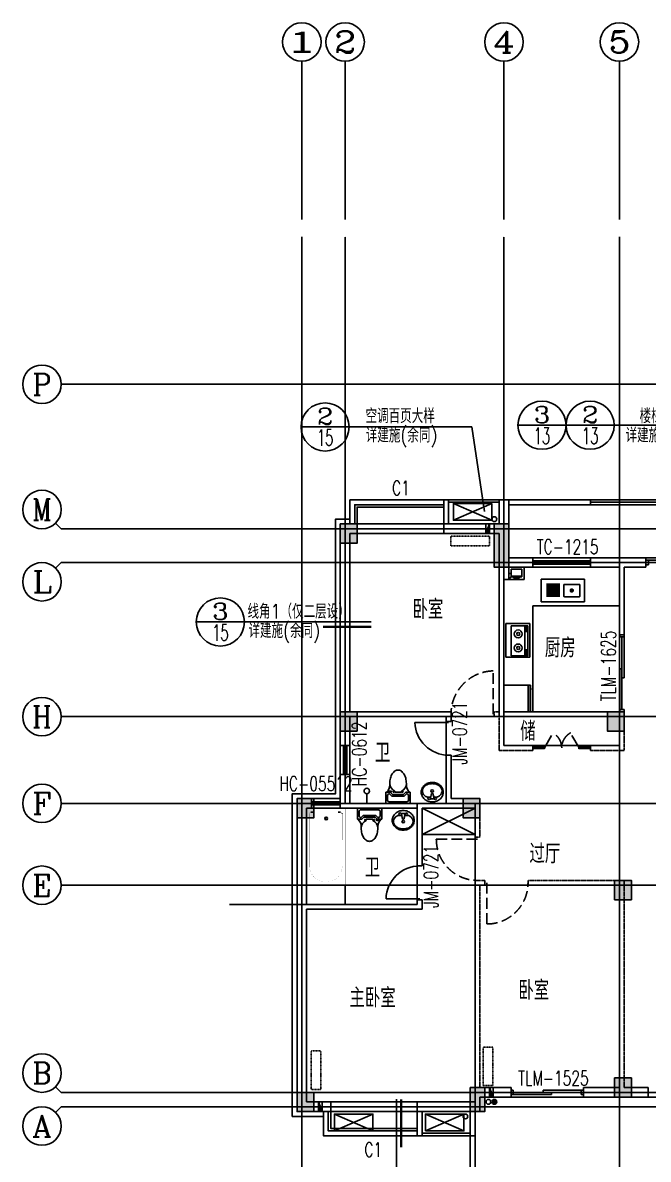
# Model space of a CAD drawing. Header units: metres. Extents: x 2526477 to 2678824, y -47546 to 32540.
# Drawn here: x 2533065 to 2546064, y -35673 to -12078 of the extents above; entities that cross this region are included whole.
import ezdxf
from ezdxf.enums import TextEntityAlignment as Align

# ---------------------------------------------------------------- set-up
doc = ezdxf.new("R2010")
doc.units = ezdxf.units.M
for name, pattern in [('DASH', [0.35, 0.25, -0.1]), ('DASH_50', [0.175, 0.125, -0.05]), ('DOTE', [2.42, 2, -0.2, 0.02, -0.2])]:
    doc.linetypes.add(name, pattern=pattern)
for name, color, linetype in [('AREA', 3, 'CONTINUOUS'), ('AXIS', 3, 'CONTINUOUS'), ('AXIS_TEXT', 7, 'CONTINUOUS'), ('BALCONY', 6, 'CONTINUOUS'), ('COLUMN', 7, 'CONTINUOUS'), ('COLUMN1', 2, 'CONTINUOUS'), ('DOTE', 1, 'DOTE'), ('GROUND', 5, 'CONTINUOUS'), ('LVTRY', 155, 'CONTINUOUS'), ('PAIQI', 6, 'CONTINUOUS'), ('PAISHUI', 150, 'CONTINUOUS'), ('PUB_DIM', 3, 'CONTINUOUS'), ('PUB_TEXT', 7, 'CONTINUOUS'), ('TEXT', 7, 'CONTINUOUS'), ('WALL', 2, 'CONTINUOUS'), ('WINDOW', 4, 'CONTINUOUS'), ('WINDOW_TEXT', 6, 'CONTINUOUS'), ('XIANJIAO', 213, 'CONTINUOUS'), ('内隔墙', 8, 'DASH'), ('门窗名', 6, 'CONTINUOUS')]:
    doc.layers.add(name, color=color, linetype=linetype)
doc.layers.add('空调', color=5, linetype='CONTINUOUS', plot=False)
doc.styles.add('_HZTXT', font='txt.shx', dxfattribs={"width": 0.8, "bigfont": 'HZTXT.shx'})
doc.styles.add('COMP', font='COMPLEX', dxfattribs={"bigfont": 'hztxt'})
doc.styles.add('COMPLEX', font='COMPLEX')
doc.styles.add('DIM_FONT', font='simplex.shx', dxfattribs={"width": 0.8})
doc.styles.add('SIMPLEX', font='SIMPLEX.SHX')

# ---------------------------------------------------------------- blocks, each defined once
blk = doc.blocks.new('_DBLK')
blk.add_line((-0.45, 0), (-0.45, -0.95))
blk.add_arc((-0.45, 0), 0.95, 270, 0)
at = {"layer": 'WINDOW_TEXT', "style": 'SIMPLEX', "flags": 9}
blk.add_attdef('A', text='', height=1, dxfattribs=at).set_placement((0, 1.5), align=Align.MIDDLE)
blk = doc.blocks.new('_WBLK')
for p, q in [((-0.5, 0.5), (0.5, 0.5)), ((0.5, 0.167), (-0.5, 0.167)), ((0.5, -0.167), (-0.5, -0.167)), ((-0.5, -0.5), (0.5, -0.5))]:
    blk.add_line(p, q)
at = {"layer": 'WINDOW_TEXT', "style": 'SIMPLEX', "flags": 9}
blk.add_attdef('A', text='', height=1, dxfattribs=at).set_placement((0, 1.5), align=Align.MIDDLE)
blk = doc.blocks.new('M_A2ZXL')
blk.add_line((-0.472, 0), (-0.472, -1))
blk.add_arc((-0.5, 0), 1, 271.6231, 0)
blk = doc.blocks.new('U_A48XUK')
at = {"color": 0, "linetype": 'ByBlock'}
for p, q in [((-69, 230), (-69, 255.901128)), ((69, 230), (69, 255.901128)), ((207, 253), (149.5, 253)), ((207, 230), (207, 253)), ((-253, 0), (-253, 230)), ((-253, 230), (-161, 230)), ((253, 0), (-253, 0)), ((-218.5, 172.5), (-195.5, 195.5)), ((-218.5, 57.5), (-218.5, 172.5)), ((-195.5, 34.5), (-218.5, 57.5)), ((-195.5, 195.5), (-175.29036, 195.5)), ((195.5, 34.5), (-195.5, 34.5)), ((-129.29036, 149.5), (-175.29036, 195.5)), ((-115, 184), (-161, 230)), ((129.29036, 149.5), (-129.29036, 149.5)), ((115, 184), (-115, 184)), ((-69, 230), (69, 230)), ((115, 184), (161, 230)), ((129.29036, 149.5), (175.29036, 195.5)), ((149.5, 230), (161, 230)), ((253, 230), (161, 230)), ((195.5, 195.5), (175.29036, 195.5)), ((195.5, 195.5), (218.5, 172.5)), ((218.5, 57.5), (195.5, 34.5)), ((218.5, 57.5), (218.5, 172.5)), ((253, 0), (253, 230))]:
    blk.add_line(p, q, dxfattribs=at)
blk.add_lwpolyline([(172.5, 414, 0.063415), (158.454751, 524.294821, 0.076468), (121.975923, 609.161463, 0.107136), (61.227495, 671.552735, 0.147373), (0, 690, 0.147373), (-61.227495, 671.552735, 0.107136), (-121.975923, 609.161463, 0.076468), (-158.454751, 524.294821, 0.063415), (-172.5, 414, 0.063415)], format="xyb", dxfattribs=at)
for centre in [(-92, 241.5), (92, 241.5)]:
    blk.add_circle(centre, 11.5, dxfattribs=at)
for centre, radius, start, end in [((-377.470595, 385.926476), 206.884172, 311.088993, 7.798917), ((0, 414), 172.5, 180, 246.421822), ((0, 414), 172.5, 293.578178, 0), ((149.5, 241.5), 11.5, 90, 270), ((377.470595, 385.926476), 206.884172, 172.201083, 228.911007)]:
    blk.add_arc(centre, radius, start, end, dxfattribs=at)
at = {"style": 'DIM_FONT', "width": 0.8, "flags": 9}
for tag in ['YSIZE', 'XSIZE']:
    blk.add_attdef(tag, (0, 0), '', height=0.5, dxfattribs=at)
blk = doc.blocks.new('U_A44WKN')
for p, q in [((-32, 102), (-92, 102)), ((-13, 178), (-38, 76)), ((38, 64), (-38, 64)), ((13, 178), (-13, 178)), ((38, 76), (13, 178)), ((92, 102), (32, 102))]:
    blk.add_line(p, q)
for centre in [(0, 229), (-63, 76), (64, 76)]:
    blk.add_circle(centre, 25.4)
for centre, radius, start, end in [((-47, 203), 181, 155.0149, 180), ((-24, 193), 207, 131.6335, 155.0149), ((-88, 229), 116, 151.0888, 180), ((-45, 205), 164, 126.8699, 151.0888), ((-10, 176), 229, 110.2132, 131.6335), ((-18, 169), 210, 107.2579, 126.8699), ((0, 150), 257, 90, 110.2132), ((0, 111), 270, 90, 107.2579), ((0, 150), 257, 69.7868, 90), ((0, 111), 270, 72.7421, 90), ((18, 169), 210, 53.1301, 72.7421), ((10, 176), 229, 48.3665, 69.7868), ((45, 205), 164, 28.9112, 53.1301), ((24, 193), 207, 24.9851, 48.3665), ((88, 229), 116, 0, 28.9112), ((47, 203), 181, 360, 24.9851), ((-47, 203), 181, 180, 204.9851), ((-24, 214), 207, 204.9851, 228.3665), ((-88, 229), 116, 180, 208.9112), ((-45, 252), 164, 208.9112, 233.1301), ((-10, 231), 229, 228.3665, 249.7868), ((-18, 288), 210, 233.1301, 236.0955), ((-92, 178), 76.2, 236.0955, 270), ((0, 257), 257, 249.7868, 270), ((0, 257), 257, 270, 290.2132), ((10, 231), 229, 290.2132, 311.6335), ((92, 178), 76.2, 270, 302.2598), ((45, 252), 164, 302.2598, 331.0888), ((24, 214), 207, 311.6335, 335.0149), ((88, 229), 116, 331.0888, 0), ((47, 203), 181, 335.0149, 0)]:
    blk.add_arc(centre, radius, start, end)
at = {"flags": 9}
for tag in ['XSIZE', 'YSIZE']:
    blk.add_attdef(tag, (0, 0), '', height=0.5, dxfattribs=at)
blk = doc.blocks.new('M_E4')
for p, q in [((670, -80), (670, -137)), ((670, -86), (670, -97)), ((670, -663), (670, -614))]:
    blk.add_line(p, q)
at = {"const_width": 1.5}
for points in [[(-750, -750), (-750, 0)], [(-750, 0), (750, 0)], [(750, 0), (750, -750)], [(608, -56), (640, -56)], [(670, -90), (670, -656)], [(670, -663), (670, -655)], [(750, -750), (-750, -750)]]:
    blk.add_lwpolyline(points, dxfattribs=at)
for points in [[(-399, -56, 0.930688), (-388, -693, 0.930688)], [(670, -86, 0.414214), (640, -56, 0.414214)], [(670, -90, 0.041784), (670, -85, 0.412615)], [(640, -693, 0.414214), (670, -663, 0.414214)]]:
    blk.add_lwpolyline(points, format="xyb", dxfattribs=at)
at = {"const_width": 1.5, "flags": 128}
for points in [[(-399, -56), (608, -56)], [(-399, -694), (645, -692)]]:
    blk.add_lwpolyline(points, dxfattribs=at)
for radius in [25, 23]:
    blk.add_circle((550, -381), radius)
blk.add_arc((640, -663), 30, 270, 280.176)
at = {"width": 0.8, "flags": 9}
for tag in ['XSIZE', 'YSIZE']:
    blk.add_attdef(tag, (0, 0), '', height=0.5, dxfattribs=at)
blk = doc.blocks.new('_A0ASA')
at = {"linetype": 'Continuous'}
for p, q in [((-0.5, 0.028), (-0.472, 0.028)), ((-0.5, 0.028), (-0.5, -0.028)), ((-0.472, 0.028), (-0.472, -0.028)), ((-0.472, 0), (0.472, 0)), ((-0.058, 0.028), (-0.058, 0)), ((-0.058, 0.028), (0.5, 0.028)), ((0.058, 0), (0.058, -0.028)), ((0.472, 0.028), (0.472, -0.028)), ((0.5, 0.028), (0.5, -0.028)), ((-0.5, -0.028), (0.058, -0.028)), ((0.5, -0.028), (0.472, -0.028))]:
    blk.add_line(p, q, dxfattribs=at)
blk = doc.blocks.new('A$C5BFC3B48')
at = {"layer": 'LVTRY'}
for p, q in [((0, 0), (0, 500)), ((0, 500), (700, 500)), ((700, 500), (700, 0)), ((649, 387), (27, 387)), ((27, 387), (27, 44)), ((649, 44), (649, 387)), ((27, 100), (649, 100)), ((27, 44), (649, 44)), ((59, 78), (59, 66)), ((70, 68), (70, 52)), ((134, 68), (70, 68)), ((70, 52), (134, 52)), ((134, 52), (134, 68)), ((151, 77), (151, 66)), ((532, 78), (532, 66)), ((607, 68), (543, 68)), ((543, 68), (543, 52)), ((543, 52), (607, 52)), ((607, 52), (607, 68)), ((624, 77), (624, 66)), ((700, 0), (0, 0))]:
    blk.add_line(p, q, dxfattribs=at)
for points in [[(151, 77, 0.259034), (149, 80, 0.076276), (137, 85, 0.036515), (124, 88, 0.026615), (105, 89, 0.026615), (86, 88, 0.036515), (73, 85, 0.076276), (61, 80, 0.259034), (59, 77, 0.078462), (59, 76, 0.056762)], [(151, 66, 0.259034), (149, 70, 0.076276), (137, 75, 0.036515), (124, 77, 0.026615), (105, 78, 0.026615), (86, 77, 0.036515), (73, 75, 0.076276), (61, 70, 0.259034), (59, 66, 0.259034), (61, 63, 0.056762), (70, 59, 0.036515)], [(134, 57, 0.008736), (137, 58, 0.076276), (149, 63, 0.259034), (151, 66, 0.259034)], [(624, 77, 0.259034), (622, 80, 0.076276), (610, 85, 0.036515), (597, 88, 0.026615), (578, 89, 0.026615), (559, 88, 0.036515), (546, 85, 0.076276), (534, 80, 0.259034), (532, 77, 0.078462), (532, 76, 0.056762)], [(624, 66, 0.259034), (622, 70, 0.076276), (610, 75, 0.036515), (597, 77, 0.026615), (578, 78, 0.026615), (559, 77, 0.036515), (546, 75, 0.076276), (534, 70, 0.259034), (532, 66, 0.259034), (534, 63, 0.056762), (543, 59, 0.036515)], [(607, 57, 0.008736), (610, 58, 0.076276), (622, 63, 0.259034), (624, 66, 0.259034)]]:
    blk.add_lwpolyline(points, format="xyb", dxfattribs=at)
for centre, radius in [((192, 241), 82.5), ((192, 241), 31.6), ((484, 241), 82.5), ((484, 241), 31.6)]:
    blk.add_circle(centre, radius, dxfattribs=at)
at = {"layer": 'LVTRY', "width": 0.8, "flags": 9}
for tag in ['YSIZE', 'XSIZE']:
    blk.add_attdef(tag, (350, 500), '', height=0.5, dxfattribs=at)
blk = doc.blocks.new('A$C5516744B')
at = {"layer": 'LVTRY'}
for p, q in [((0, 900), (471, 900)), ((0, 900), (0, 0)), ((108, 484), (108, 797)), ((120, 809), (351, 809)), ((471, 900), (171, 900)), ((363, 797), (363, 484)), ((471, 900), (471, 0)), ((351, 472), (120, 472)), ((117, 387), (117, 114)), ((139, 387), (139, 114)), ((167, 387), (167, 114)), ((189, 387), (189, 114)), ((217, 387), (217, 114)), ((239, 387), (239, 114)), ((267, 387), (267, 114)), ((289, 387), (289, 114)), ((317, 387), (317, 114)), ((339, 387), (339, 114)), ((367, 387), (367, 114)), ((471, 0), (0, 0))]:
    blk.add_line(p, q, dxfattribs=at)
for points, const_width in [([(114, 820), (96, 803)], 1.91), ([(96, 478), (96, 803)], 1.8), ([(114, 820), (357, 820)], 2), ([(376, 803), (357, 820)], 1.91), ([(376, 803), (376, 478)], 1.8), ([(96, 478), (114, 460)], 1.91), ([(357, 460), (376, 478)], 1.91), ([(357, 460), (114, 460)], 2)]:
    blk.add_lwpolyline(points, dxfattribs=dict(at, const_width=const_width))
for points in [[(120, 809), (116, 808), (112, 806), (109, 803), (108, 799), (108, 797)], [(363, 797), (363, 801), (361, 804), (357, 807), (353, 808), (351, 809)], [(108, 484), (109, 480), (111, 476), (114, 474), (118, 472), (120, 472)], [(236, 666), (225, 665), (216, 659), (209, 652), (206, 642), (206, 632), (209, 622), (216, 614), (225, 609), (236, 607), (246, 609), (255, 614), (262, 622), (266, 632), (266, 642), (262, 652), (255, 659), (246, 665), (236, 666)], [(236, 656), (229, 655), (223, 651), (219, 646), (216, 640), (216, 633), (219, 627), (223, 622), (229, 619), (236, 618), (242, 619), (248, 622), (253, 627), (255, 633), (255, 640), (253, 646), (248, 651), (242, 655), (236, 656)], [(351, 472), (355, 473), (359, 475), (362, 478), (363, 482), (363, 484)]]:
    blk.add_lwpolyline(points, dxfattribs=at)
at = {"layer": 'LVTRY', "width": 0.8, "flags": 9}
for tag in ['YSIZE', 'XSIZE']:
    blk.add_attdef(tag, (471, 450), '', height=0.5, rotation=270, dxfattribs=at)
blk = doc.blocks.new('A$C24072D83')
for p, q in [((0, 559), (0, 55)), ((0, 559), (550, 559)), ((550, 55), (550, 559)), ((0, 55), (550, 55)), ((0, 46), (0, 9)), ((0, 46), (550, 46)), ((0, 9), (550, 9)), ((18, 46), (18, 55)), ((456, 9), (456, 0)), ((456, 0), (492, 0)), ((492, 9), (492, 0)), ((532, 46), (532, 55)), ((550, 9), (550, 46))]:
    blk.add_line(p, q)
at = {"style": 'DIM_FONT', "width": 0.8, "flags": 9}
for tag in ['YSIZE', 'XSIZE']:
    blk.add_attdef(tag, (550, 559), '', height=0.5, rotation=180, dxfattribs=at)
at = {"style": 'DIM_FONT', "text_generation_flag": 4, "width": 0.8, "flags": 9}
for tag in ['YSIZE', 'XSIZE']:
    blk.add_attdef(tag, (550, 559), '', height=0.458, rotation=270, dxfattribs=at)
blk = doc.blocks.new('U_C15DRB')
at = {"linetype": 'Continuous'}
for p, q in [((0, 350), (800, 0)), ((800, 350), (0, 0))]:
    blk.add_line(p, q, dxfattribs=at)
blk.add_lwpolyline([(0, 0), (800, 0), (800, 350), (0, 350)], close=True, dxfattribs=at)
at = {"linetype": 'Continuous', "style": 'DIM_FONT', "width": 0.8, "flags": 9}
for tag in ['XSIZE', 'YSIZE']:
    blk.add_attdef(tag, (0, 0), '', height=0.5, dxfattribs=at)
blk = doc.blocks.new('U_A95JFC')
at = {"linetype": 'DASH_50'}
blk.add_lwpolyline([(200, 0), (0, 0), (0, 800), (200, 800)], close=True, dxfattribs=at)
at = {"style": 'DIM_FONT', "width": 0.8, "flags": 9}
for tag in ['XSIZE', 'YSIZE']:
    blk.add_attdef(tag, (0, 0), '', height=0.5, dxfattribs=at)
blk = doc.blocks.new('_AXISO')
blk.add_circle((0, 0), 0.5)
at = {"layer": 'AXIS_TEXT', "style": 'COMPLEX', "width": 1.041667}
blk.add_attdef('A', text='', height=0.56, dxfattribs=at).set_placement((-0.25, -0.28), (0.25, -0.28), align=Align.FIT)
blk = doc.blocks.new('M_A8WDW')
for p, q in [((-0.5, 0.011), (-0.299, 0.011)), ((-0.3, 0), (-0.15, -0.26)), ((-0.299, -0.013), (-0.299, 0.013)), ((0.3, 0), (0.15, -0.26)), ((0.299, -0.013), (0.299, 0.013)), ((0.299, 0.011), (0.5, 0.011)), ((-0.5, -0.011), (-0.299, -0.011)), ((0.299, -0.011), (0.5, -0.011))]:
    blk.add_line(p, q)
for centre, start, end in [((-0.3, 0), 300, 0), ((0.3, 0), 180, 240)]:
    blk.add_arc(centre, 0.3, start, end)
blk = doc.blocks.new('_AXISO2')
blk.add_line((0.354, 0.146), (0.5, 0))
blk.add_circle((0, 0.5), 0.5)
at = {"layer": 'AXIS_TEXT', "style": 'COMPLEX', "width": 1.041667}
blk.add_attdef('A', text='', height=0.56, dxfattribs=at).set_placement((-0.25, 0.22), (0.25, 0.22), align=Align.FIT)
blk = doc.blocks.new('_AXISO1')
blk.add_line((0.354, -0.146), (0.5, 0))
blk.add_circle((0, -0.5), 0.5)
at = {"layer": 'AXIS_TEXT', "style": 'COMPLEX', "width": 1.041667}
blk.add_attdef('A', text='', height=0.56, dxfattribs=at).set_placement((-0.25, -0.78), (0.25, -0.78), align=Align.FIT)
blk = doc.blocks.new('A$C60216E34')
at = {"layer": 'LVTRY', "color": 0}
for p, q in [((320, 250), (0, 250)), ((0, 250), (0, 0)), ((320, 0), (320, 250)), ((50, 120), (0, 120)), ((0, 0), (50, 50)), ((0, 0), (320, 0)), ((270, 210), (50, 210)), ((50, 210), (50, 50)), ((50, 67), (50, 210)), ((50, 210), (270, 210)), ((270, 210), (50, 210)), ((50, 210), (50, 120)), ((220, 67), (50, 67)), ((50, 50), (270, 50)), ((50, 50), (270, 50)), ((270, 67), (100, 67)), ((100, 67), (100, 31)), ((100, 31), (220, 31)), ((220, 31), (220, 67)), ((270, 50), (270, 210)), ((270, 210), (270, 210)), ((270, 50), (270, 67))]:
    blk.add_line(p, q, dxfattribs=at)
blk = doc.blocks.new('_INDEX')
blk.add_line((-0.5, 0), (0.5, 0))
blk.add_circle((0, 0), 0.5)
at = {"style": 'COMP'}
for tag, width, p, p2 in [('1', 2.333333, (-0.17, 0.05), (0.17, 0.05)), ('-', 1.166667, (-0.17, -0.39), (0.17, -0.39))]:
    blk.add_attdef(tag, text='', height=0.34, dxfattribs=dict(at, width=width)).set_placement(p, p2, align=Align.FIT)

msp = doc.modelspace()

# ---------------------------------------------------------------- hatches: boundary and pattern name
at = {"layer": 'COLUMN'}
for points in [[(2539665, -22484), (2540015, -22484), (2540015, -22884), (2539665, -22884)], [(2542865, -22484), (2543165, -22484), (2543165, -23384), (2542865, -23384)], [(2539665, -26384), (2540015, -26384), (2540015, -26784), (2539665, -26784)], [(2545215, -26384), (2545565, -26384), (2545565, -26784), (2545215, -26784)], [(2538765, -28184), (2539115, -28184), (2539115, -28584), (2538765, -28584)], [(2542215, -28184), (2542565, -28184), (2542565, -28584), (2542215, -28584)], [(2545365, -29884), (2545715, -29884), (2545715, -30284), (2545365, -30284)], [(2542365, -34184), (2542665, -34184), (2542665, -34684), (2542365, -34684)], [(2545365, -33984), (2545715, -33984), (2545715, -34384), (2545365, -34384)], [(2538765, -34284), (2539115, -34284), (2539115, -34684), (2538765, -34684)]]:
    msp.add_hatch(color=256, dxfattribs=at).paths.add_polyline_path(points)
at = {"layer": 'PAISHUI'}
h = msp.add_hatch(dxfattribs=at)
h.set_pattern_fill('ANSI31', color=256, scale=200, angle=180, style=0)
h.set_pattern_definition([(315, (5598748.102, 414930.322), (-17.67766953, -17.67766953), [])])
edge = h.paths.add_edge_path()
edge.add_arc((2542866, -34482), 50, 0, 360)
at = {"layer": '空调'}
for points in [[(2542765, -22484), (2542690, -22684), (2542765, -22684)], [(2542765, -34384), (2542840, -34384), (2542765, -34184)], [(2539215, -34684), (2539290, -34684), (2539215, -34484)]]:
    msp.add_hatch(color=256, dxfattribs=at).paths.add_polyline_path(points)

# ---------------------------------------------------------------- linework, layer by layer
at = {"layer": 'AREA'}
for points in [[(2548465, -23184), (2548465, -21984), (2542965, -21984), (2542965, -22484), (2543165, -22484), (2543165, -23184)], [(2542365, -34684), (2542365, -36184), (2548664, -36184), (2548664, -34384), (2542665, -34384), (2542665, -34684)]]:
    msp.add_lwpolyline(points, close=True, dxfattribs=at)
msp.add_lwpolyline([(2564565, -31684), (2560565, -31684), (2560565, -34684), (2556665, -34684), (2556665, -34384), (2542665, -34384), (2542665, -34684), (2538765, -34684), (2538765, -28184), (2539665, -28184), (2539665, -22484), (2543165, -22484), (2543165, -23184), (2548265, -23184), (2556165, -23184), (2556165, -22484), (2559665, -22484), (2559665, -28184), (2560565, -28184), (2560665, -28184)], dxfattribs=at)
at = {"layer": 'AXIS'}
for p, q in [((2538865, -16165), (2538865, -12878)), ((2539765, -16165), (2539765, -12878)), ((2543065, -16165), (2543065, -12878)), ((2545465, -16165), (2545465, -12878)), ((2533865, -19584), (2537865, -19584)), ((2533865, -22584), (2537865, -22584)), ((2533865, -23284), (2537865, -23284)), ((2533865, -26484), (2537865, -26484)), ((2533865, -28284), (2537865, -28284)), ((2533865, -29984), (2537865, -29984)), ((2533865, -34284), (2537865, -34284)), ((2533865, -34584), (2537865, -34584))]:
    msp.add_line(p, q, dxfattribs=at)
at = {"layer": 'BALCONY'}
for p, q in [((2543165, -21984), (2548465, -21984)), ((2543165, -22084), (2548265, -22084)), ((2544866, -22084), (2544866, -21984)), ((2544866, -22034), (2548265, -22034)), ((2542365, -35184), (2542365, -36184)), ((2542465, -35184), (2542465, -36084))]:
    msp.add_line(p, q, dxfattribs=at)
at = {"layer": 'COLUMN1'}
for points in [[(2539665, -22484), (2540015, -22484), (2540015, -22884), (2539665, -22884), (2539665, -22484)], [(2542865, -22484), (2543165, -22484), (2543165, -23384), (2542865, -23384), (2542865, -22484)], [(2539665, -26384), (2540015, -26384), (2540015, -26784), (2539665, -26784), (2539665, -26384)], [(2545215, -26384), (2545565, -26384), (2545565, -26784), (2545215, -26784), (2545215, -26384)], [(2538765, -28184), (2539115, -28184), (2539115, -28584), (2538765, -28584), (2538765, -28184)], [(2542215, -28184), (2542565, -28184), (2542565, -28584), (2542215, -28584), (2542215, -28184)], [(2545365, -29884), (2545715, -29884), (2545715, -30284), (2545365, -30284), (2545365, -29884)], [(2542365, -34184), (2542665, -34184), (2542665, -34684), (2542365, -34684), (2542365, -34184)], [(2545365, -33984), (2545715, -33984), (2545715, -34384), (2545365, -34384), (2545365, -33984)], [(2538765, -34284), (2539115, -34284), (2539115, -34684), (2538765, -34684), (2538765, -34284)]]:
    msp.add_lwpolyline(points, dxfattribs=at)
at = {"layer": 'DOTE'}
for p, q in [((2538865, -16526), (2538865, -36835)), ((2539765, -28284), (2539765, -16526)), ((2543065, -27084), (2543065, -16526)), ((2545465, -36835), (2545465, -16526)), ((2537865, -19584), (2583811, -19584)), ((2560465, -22584), (2537865, -22584)), ((2560465, -23284), (2537865, -23284)), ((2537859, -26484), (2560465, -26484)), ((2541865, -28284), (2541865, -26484)), ((2543065, -27084), (2545465, -27084)), ((2537865, -28284), (2548265, -28284)), ((2541265, -30384), (2541265, -28284)), ((2542465, -36835), (2542465, -28284)), ((2537865, -29984), (2560465, -29984)), ((2537365, -30384), (2541265, -30384)), ((2560465, -34284), (2537865, -34284)), ((2583765, -34584), (2537865, -34584))]:
    msp.add_line(p, q, dxfattribs=at)
at = {"layer": 'GROUND'}
for p, q in [((2541815, -22684), (2540015, -22684)), ((2545865, -23184), (2547965, -23184)), ((2545465, -24784), (2545465, -26384)), ((2541865, -27284), (2541865, -26584)), ((2541265, -29584), (2541265, -30284)), ((2542915, -34384), (2544865, -34384)), ((2548464, -34384), (2546064, -34384)), ((2539465, -34484), (2541265, -34484))]:
    msp.add_line(p, q, dxfattribs=at)
at = {"layer": 'LVTRY'}
for p, q in [((2543665, -24184), (2545465, -24184)), ((2543665, -24184), (2543665, -26384)), ((2543065, -26384), (2543665, -26384)), ((2540215, -28284), (2540215, -28084)), ((2541365, -28934), (2542465, -28384)), ((2541365, -28384), (2542465, -28934)), ((2541365, -28934), (2542465, -28934)), ((2539765, -29984), (2539765, -30384))]:
    msp.add_line(p, q, dxfattribs=at)
msp.add_circle((2540215, -28028), 56.2, dxfattribs=at)
at = {"layer": 'PAISHUI'}
for centre in [(2542865, -22384), (2542743, -34482), (2542866, -34482), (2542265, -34784)]:
    msp.add_circle(centre, 50, dxfattribs=at)
at = {"layer": 'PUB_DIM'}
for p, q in [((2542400, -20470), (2539848, -20470)), ((2542663, -22226), (2542400, -20470)), ((2547952, -20434), (2545356, -20434)), ((2540307, -24518), (2537673, -24518)), ((2540831, -34429), (2540831, -36591))]:
    msp.add_line(p, q, dxfattribs=at)
at = {"layer": 'PUB_DIM', "const_width": 50}
for points in [[(2540307, -24618), (2539307, -24618)], [(2540931, -34429), (2540931, -35429)]]:
    msp.add_lwpolyline(points, dxfattribs=at)
at = {"layer": 'WALL', "linetype": 'Continuous'}
for p, q in [((2541815, -21984), (2541915, -21984)), ((2541815, -22684), (2541815, -21984)), ((2541915, -22484), (2541915, -21984)), ((2542965, -21984), (2542965, -22484)), ((2543165, -21984), (2542965, -21984)), ((2543165, -21984), (2543165, -22484)), ((2540015, -22484), (2539665, -22484)), ((2542965, -22484), (2541915, -22484)), ((2543165, -22484), (2543165, -23184))]:
    msp.add_line(p, q, dxfattribs=at)
at = {"layer": 'WALL'}
for p, q in [((2539665, -27084), (2539665, -22484)), ((2540015, -22684), (2540015, -22484)), ((2539865, -22684), (2539865, -26384)), ((2540015, -22684), (2539865, -22684)), ((2542965, -22684), (2541815, -22684)), ((2542965, -26484), (2542965, -22684)), ((2543666, -23184), (2543165, -23184)), ((2543666, -23384), (2543666, -23184)), ((2544866, -23384), (2544866, -23184)), ((2546015, -23184), (2544866, -23184)), ((2546015, -23184), (2546015, -23384)), ((2543165, -23384), (2543666, -23384)), ((2543165, -23384), (2543165, -23634)), ((2544866, -23384), (2545465, -23384)), ((2545465, -23384), (2545465, -24784)), ((2545565, -23384), (2546015, -23384)), ((2545565, -24784), (2545565, -23384)), ((2543065, -23634), (2543065, -26384)), ((2543165, -23634), (2543065, -23634)), ((2545465, -24784), (2545565, -24784)), ((2539865, -26384), (2541965, -26384)), ((2541965, -26484), (2541965, -26384)), ((2545465, -26384), (2543065, -26384)), ((2545465, -26384), (2545565, -26384)), ((2545465, -26384), (2545465, -26384)), ((2545565, -26384), (2545565, -26484)), ((2539865, -26484), (2539865, -27084)), ((2539865, -26484), (2541865, -26484)), ((2541865, -26584), (2541865, -26484)), ((2541865, -26584), (2541965, -26584)), ((2541965, -26484), (2541965, -26584)), ((2545565, -26484), (2542965, -26484)), ((2539665, -27084), (2539865, -27084)), ((2541865, -28284), (2541865, -27284)), ((2541865, -27284), (2541965, -27284)), ((2541965, -27284), (2541965, -28184)), ((2539665, -28184), (2539665, -27684)), ((2539665, -27684), (2539865, -27684)), ((2539865, -27684), (2539865, -28284)), ((2538765, -28184), (2538765, -34684)), ((2539065, -28184), (2538765, -28184)), ((2539065, -28184), (2539065, -28384)), ((2539665, -28184), (2539665, -28384)), ((2539865, -28284), (2541865, -28284)), ((2541965, -28184), (2542565, -28184)), ((2541965, -28184), (2541965, -28184)), ((2538965, -30384), (2538965, -28384)), ((2538965, -28384), (2539065, -28384)), ((2539665, -28384), (2541265, -28384)), ((2541265, -28384), (2541265, -29584)), ((2541365, -28384), (2542465, -28384)), ((2541365, -28384), (2541365, -29584)), ((2541265, -29584), (2541365, -29584)), ((2541265, -30384), (2538965, -30384)), ((2541265, -30284), (2541365, -30284)), ((2541265, -30284), (2541265, -30384)), ((2541365, -30284), (2541365, -30484)), ((2538965, -34484), (2538965, -30484)), ((2541365, -30484), (2538965, -30484)), ((2542565, -34184), (2543215, -34184)), ((2543215, -34184), (2543215, -34384)), ((2544715, -34184), (2544715, -34384)), ((2544715, -34184), (2545465, -34184)), ((2545565, -34184), (2546064, -34184)), ((2546064, -34184), (2546064, -34384)), ((2542565, -34684), (2542565, -34384)), ((2543215, -34384), (2542565, -34384)), ((2546064, -34384), (2544715, -34384)), ((2538765, -34684), (2539465, -34684)), ((2538965, -34484), (2539465, -34484)), ((2539465, -34684), (2539465, -34484)), ((2541265, -34484), (2542465, -34484)), ((2541265, -35184), (2541265, -34484)), ((2541365, -34684), (2542365, -34684)), ((2541365, -35184), (2541365, -34684)), ((2542365, -35184), (2542365, -34684)), ((2542465, -35184), (2542465, -34684)), ((2542565, -34684), (2542465, -34684)), ((2541365, -35184), (2541265, -35184)), ((2542465, -35184), (2542365, -35184))]:
    msp.add_line(p, q, dxfattribs=at)
at = {"layer": 'WINDOW'}
for points in [[(2539865, -22484), (2539865, -21984), (2541815, -21984)], [(2539965, -22484), (2539965, -22084), (2541815, -22084)], [(2540015, -22484), (2540015, -22134), (2541815, -22134)], [(2541265, -35184), (2539315, -35184), (2539315, -34684)], [(2541265, -35084), (2539415, -35084), (2539415, -34684)], [(2541265, -35034), (2541265, -35034), (2539465, -35034), (2539465, -34684)]]:
    msp.add_lwpolyline(points, dxfattribs=at)
at = {"layer": 'XIANJIAO'}
msp.add_lwpolyline([(2539865, -22384), (2539565, -22384), (2539565, -28084), (2538665, -28084), (2538665, -34784), (2539315, -34784)], dxfattribs=at)
at = {"layer": '内隔墙'}
for p, q in [((2542865, -26384), (2542965, -26384)), ((2542865, -26484), (2542865, -26384)), ((2542965, -26484), (2542865, -26484)), ((2542965, -27184), (2542965, -26484)), ((2543065, -27084), (2543065, -26484)), ((2545465, -26484), (2545465, -27084)), ((2545565, -26484), (2545565, -27184)), ((2543665, -27084), (2543065, -27084)), ((2543665, -27084), (2543665, -27184)), ((2545465, -27084), (2544865, -27084)), ((2544865, -27084), (2544865, -27184)), ((2543665, -27184), (2542965, -27184)), ((2545565, -27184), (2544865, -27184)), ((2542565, -28984), (2542565, -28184)), ((2542465, -28984), (2542465, -28384)), ((2542465, -28984), (2542565, -28984)), ((2542465, -34484), (2542465, -29884)), ((2542665, -29884), (2542465, -29884)), ((2542665, -29984), (2542665, -29884)), ((2545565, -29884), (2543565, -29884)), ((2543565, -29984), (2543565, -29884)), ((2545565, -29884), (2545565, -34184)), ((2542665, -29984), (2542565, -29984)), ((2542565, -34184), (2542565, -29984)), ((2543565, -29984), (2545465, -29984)), ((2545465, -29984), (2545465, -34184))]:
    msp.add_line(p, q, dxfattribs=at)
at = {"layer": '空调'}
for p, q in [((2542965, -21984), (2541915, -21984)), ((2542965, -22034), (2541915, -22034)), ((2542765, -22484), (2542690, -22684)), ((2542765, -34184), (2542840, -34384)), ((2539215, -34484), (2539290, -34684)), ((2541365, -35134), (2542365, -35134)), ((2541365, -35184), (2542365, -35184))]:
    msp.add_line(p, q, dxfattribs=at)
for points in [[(2542690, -22484), (2542690, -22684), (2542765, -22684), (2542765, -22484)], [(2542840, -34184), (2542840, -34384), (2542765, -34384), (2542765, -34184)], [(2539290, -34484), (2539290, -34684), (2539215, -34684), (2539215, -34484)]]:
    msp.add_lwpolyline(points, close=True, dxfattribs=at)

# ---------------------------------------------------------------- block references
at = {"layer": 'AXIS'}
ref = msp.add_blockref('_AXISO', (2538865, -12478), dxfattribs=dict(at, xscale=-800, yscale=800, zscale=800, rotation=180))
ref.add_attrib('A', '1', dxfattribs={"layer": 'AXIS_TEXT', "height": 453, "width": 2.333333}).set_placement((2538639, -12704), (2539092, -12704), align=Align.FIT)
ref = msp.add_blockref('_AXISO', (2539765, -12478), dxfattribs=dict(at, xscale=-800, yscale=800, zscale=800, rotation=180))
ref.add_attrib('A', '2', dxfattribs={"layer": 'AXIS_TEXT', "height": 453, "style": 'COMPLEX', "width": 1.5}).set_placement((2539539, -12704), (2539992, -12704), align=Align.FIT)
ref = msp.add_blockref('_AXISO', (2543065, -12478), dxfattribs=dict(at, xscale=-800, yscale=800, zscale=800, rotation=180))
ref.add_attrib('A', '4', dxfattribs={"layer": 'AXIS_TEXT', "height": 453, "style": 'COMPLEX', "width": 1.3125}).set_placement((2542839, -12704), (2543292, -12704), align=Align.FIT)
ref = msp.add_blockref('_AXISO', (2545465, -12478), dxfattribs=dict(at, xscale=-800, yscale=800, zscale=800, rotation=180))
ref.add_attrib('A', '5', dxfattribs={"layer": 'AXIS_TEXT', "height": 453, "style": 'COMPLEX', "width": 1.5}).set_placement((2545239, -12704), (2545692, -12704), align=Align.FIT)
ref = msp.add_blockref('_AXISO', (2533465, -19584), dxfattribs=dict(at, xscale=800, yscale=800, zscale=800))
ref.add_attrib('A', 'P', dxfattribs={"layer": 'AXIS_TEXT', "height": 448, "style": 'COMPLEX', "width": 1.102941}).set_placement((2533265, -19808), (2533665, -19808), align=Align.FIT)
ref = msp.add_blockref('_AXISO2', (2533465, -22584), dxfattribs=dict(at, xscale=800, yscale=800, zscale=800))
ref.add_attrib('A', 'M', dxfattribs={"layer": 'AXIS_TEXT', "height": 448, "style": 'COMPLEX', "width": 0.892857}).set_placement((2533265, -22408), (2533665, -22408), align=Align.FIT)
ref = msp.add_blockref('_AXISO1', (2533465, -23284), dxfattribs=dict(at, xscale=800, yscale=800, zscale=800))
ref.add_attrib('A', 'L', dxfattribs={"layer": 'AXIS_TEXT', "height": 448, "style": 'COMPLEX', "width": 1.25}).set_placement((2533265, -23908), (2533665, -23908), align=Align.FIT)
ref = msp.add_blockref('_AXISO', (2533465, -26484), dxfattribs=dict(at, xscale=800, yscale=800, zscale=800))
ref.add_attrib('A', 'H', dxfattribs={"layer": 'AXIS_TEXT', "height": 448, "style": 'COMPLEX', "width": 0.9375}).set_placement((2533265, -26708), (2533665, -26708), align=Align.FIT)
ref = msp.add_blockref('_AXISO', (2533465, -28284), dxfattribs=dict(at, xscale=800, yscale=800, zscale=800))
ref.add_attrib('A', 'F', dxfattribs={"layer": 'AXIS_TEXT', "height": 448, "style": 'COMPLEX', "width": 1.171875}).set_placement((2533265, -28508), (2533665, -28508), align=Align.FIT)
ref = msp.add_blockref('_AXISO', (2533465, -29984), dxfattribs=dict(at, xscale=800, yscale=800, zscale=800))
ref.add_attrib('A', 'E', dxfattribs={"layer": 'AXIS_TEXT', "height": 448, "style": 'COMPLEX', "width": 1.171875}).set_placement((2533265, -30208), (2533665, -30208), align=Align.FIT)
ref = msp.add_blockref('_AXISO2', (2533465, -34284), dxfattribs=dict(at, xscale=800, yscale=800, zscale=800))
ref.add_attrib('A', 'B', dxfattribs={"layer": 'AXIS_TEXT', "height": 448, "style": 'COMPLEX', "width": 1.102941}).set_placement((2533265, -34108), (2533665, -34108), align=Align.FIT)
at = {"layer": 'AXIS', "xscale": 800, "yscale": 800, "zscale": 800}
msp.add_blockref('_AXISO1', (2533465, -34584), dxfattribs=at).add_auto_attribs({'A': 'A'})
at = {"layer": 'LVTRY', "xscale": -1}
for name, p, rotation in [('A$C5516744B', (2543836, -24102), 270.0000000000031), ('U_A48XUK', (2540865, -28284), 359.999999999997), ('U_A48XUK', (2540272, -28384), 180.0000000000031)]:
    msp.add_blockref(name, p, dxfattribs=dict(at, rotation=rotation))
at = {"layer": 'LVTRY'}
for name, p, rotation in [('A$C5BFC3B48', (2543602, -25251), 90.00000000000311), ('A$C24072D83', (2543624, -26384), 90.00000000000311), ('U_A44WKN', (2541574, -28256), 3.0376e-12), ('U_A44WKN', (2540972, -28434), 180.000000000003)]:
    msp.add_blockref(name, p, dxfattribs=dict(at, rotation=rotation))
at = {"layer": 'LVTRY', "xscale": 1.06667, "yscale": 1.06667, "zscale": 1.06667, "rotation": 89.99999999999689}
msp.add_blockref('M_E4', (2538965, -29184), dxfattribs=at)
at = {"layer": 'PAIQI'}
msp.add_blockref('A$C60216E34', (2543165, -23634), dxfattribs=at)
at = {"layer": 'PUB_DIM'}
ref = msp.add_blockref('_INDEX', (2539348, -20470), dxfattribs=dict(at, xscale=1000, yscale=1000, zscale=1000))
ref.add_attrib('1', '2', dxfattribs={"layer": '0', "height": 340, "style": 'COMP', "width": 1.5}).set_placement((2539178, -20420), (2539518, -20420), align=Align.FIT)
ref.add_attrib('-', '15', dxfattribs={"layer": '0', "height": 340, "style": 'COMP', "width": 0.724138}).set_placement((2539178, -20860), (2539518, -20860), align=Align.FIT)
ref = msp.add_blockref('_INDEX', (2543856, -20434), dxfattribs=dict(at, xscale=1000, yscale=1000, zscale=1000))
ref.add_attrib('1', '3', dxfattribs={"layer": '0', "height": 340, "style": 'COMP', "width": 1.5}).set_placement((2543686, -20384), (2544026, -20384), align=Align.FIT)
ref.add_attrib('-', '13', dxfattribs={"layer": '0', "height": 340, "style": 'COMP', "width": 0.724138}).set_placement((2543686, -20824), (2544026, -20824), align=Align.FIT)
ref = msp.add_blockref('_INDEX', (2544856, -20434), dxfattribs=dict(at, xscale=1000, yscale=1000, zscale=1000))
ref.add_attrib('1', '2', dxfattribs={"layer": '0', "height": 340, "style": 'COMP', "width": 1.5}).set_placement((2544686, -20384), (2545026, -20384), align=Align.FIT)
ref.add_attrib('-', '13', dxfattribs={"layer": '0', "height": 340, "style": 'COMP', "width": 0.724138}).set_placement((2544686, -20824), (2545026, -20824), align=Align.FIT)
ref = msp.add_blockref('_INDEX', (2537173, -24518), dxfattribs=dict(at, xscale=1000, yscale=1000, zscale=1000))
ref.add_attrib('1', '3', dxfattribs={"layer": '0', "height": 340, "style": 'COMP', "width": 1.5}).set_placement((2537003, -24468), (2537343, -24468), align=Align.FIT)
ref.add_attrib('-', '15', dxfattribs={"layer": '0', "height": 340, "style": 'COMP', "width": 0.724138}).set_placement((2537003, -24908), (2537343, -24908), align=Align.FIT)
at = {"layer": 'WINDOW'}
for name, p, xscale, yscale, zscale, rotation in [('_WBLK', (2544266, -23284), 1200, 200, 1200, 3.1175e-12), ('_A0ASA', (2546915, -23284), -1800, 1800, 1800, 3.1175e-12), ('_A0ASA', (2545515, -25584), -1600, 1600, 1600, 270.0000000000031), ('M_A2ZXL', (2541915, -26934), -700, -700, 700, 90), ('_WBLK', (2539765, -27384), 600, 200.0000000000582, 600, 270.0000000000031), ('_WBLK', (2539365, -28284), -600, 200, 600, 180), ('M_A2ZXL', (2541315, -29934), -700, 700, 700, 270.0000000000031), ('_A0ASA', (2543965, -34284), 1500, 1500, 1500, 180.000000000003)]:
    msp.add_blockref(name, p, dxfattribs=dict(at, xscale=xscale, yscale=yscale, zscale=zscale, rotation=rotation))
at = {"layer": '内隔墙', "xscale": -900, "yscale": -900, "zscale": 900}
msp.add_blockref('M_A2ZXL', (2542415, -26434), dxfattribs=at)
at = {"layer": '内隔墙'}
for name, p, xscale, yscale, zscale, rotation in [('M_A8WDW', (2544265, -27134), 1200, 1200, 1200, 180), ('_DBLK', (2542515, -29434), 900, 900, 900, 270.0000000000031), ('_DBLK', (2543115, -29934), -900, -900, 900, 180.000000000003)]:
    msp.add_blockref(name, p, dxfattribs=dict(at, xscale=xscale, yscale=yscale, zscale=zscale, rotation=rotation))
at = {"layer": '空调', "rotation": 180}
msp.add_blockref('U_C15DRB', (2542816, -22057), dxfattribs=at)
at = {"layer": '空调', "xscale": -1}
for p, rotation in [((2541962, -22935), 270.0000000000478), ((2539060, -33425), 180.0000000000478), ((2542633, -33343), 180.0000000000478)]:
    msp.add_blockref('U_A95JFC', p, dxfattribs=dict(at, rotation=rotation))
at = {"layer": '空调'}
for p in [(2539544, -35084), (2541434, -35084)]:
    msp.add_blockref('U_C15DRB', p, dxfattribs=at)

# ---------------------------------------------------------------- texts
at = {"layer": 'PUB_TEXT', "style": '_HZTXT', "width": 0.8}
for s, p in [('空调百页大样', (2540189, -20392)), ('楼梯大样', (2545883, -20392)), ('详建施(余同)', (2540193, -20793)), ('详建施(余同)', (2545591, -20793)), ('线角1（仅二层设）', (2537736, -24450)), ('详建施(余同)', (2537756, -24851))]:
    msp.add_text(s, height=300, dxfattribs=at).set_placement(p)
at = {"layer": 'TEXT', "linetype": 'Continuous', "style": '_HZTXT', "width": 0.8}
for s, p in [('卧室', (2541165, -24457)), ('厨房', (2543916, -25255)), ('储', (2543404, -26988)), ('卫', (2540383, -27434)), ('过厅', (2543595, -29531)), ('卫', (2540172, -29820)), ('主卧室', (2539856, -32523)), ('卧室', (2543365, -32365))]:
    msp.add_text(s, height=400, dxfattribs=at).set_placement(p)
at = {"layer": '门窗名', "style": '_HZTXT', "width": 0.7}
for s, p in [('C1', (2540739, -21889)), ('TC-1215', (2543744, -23108)), ('HC-05512', (2538399, -28025)), ('TLM-1525', (2543358, -34139)), ('C1', (2540164, -35623))]:
    msp.add_text(s, height=300, dxfattribs=at).set_placement(p)
for s, p in [('TLM-1625', (2545388, -26166)), ('JM-0721', (2542293, -27484)), ('HC-0612', (2540209, -27928)), ('JM-0721', (2541697, -30461))]:
    msp.add_text(s, height=300, rotation=90, dxfattribs=at).set_placement(p)

doc.saveas('drawing.dxf')
